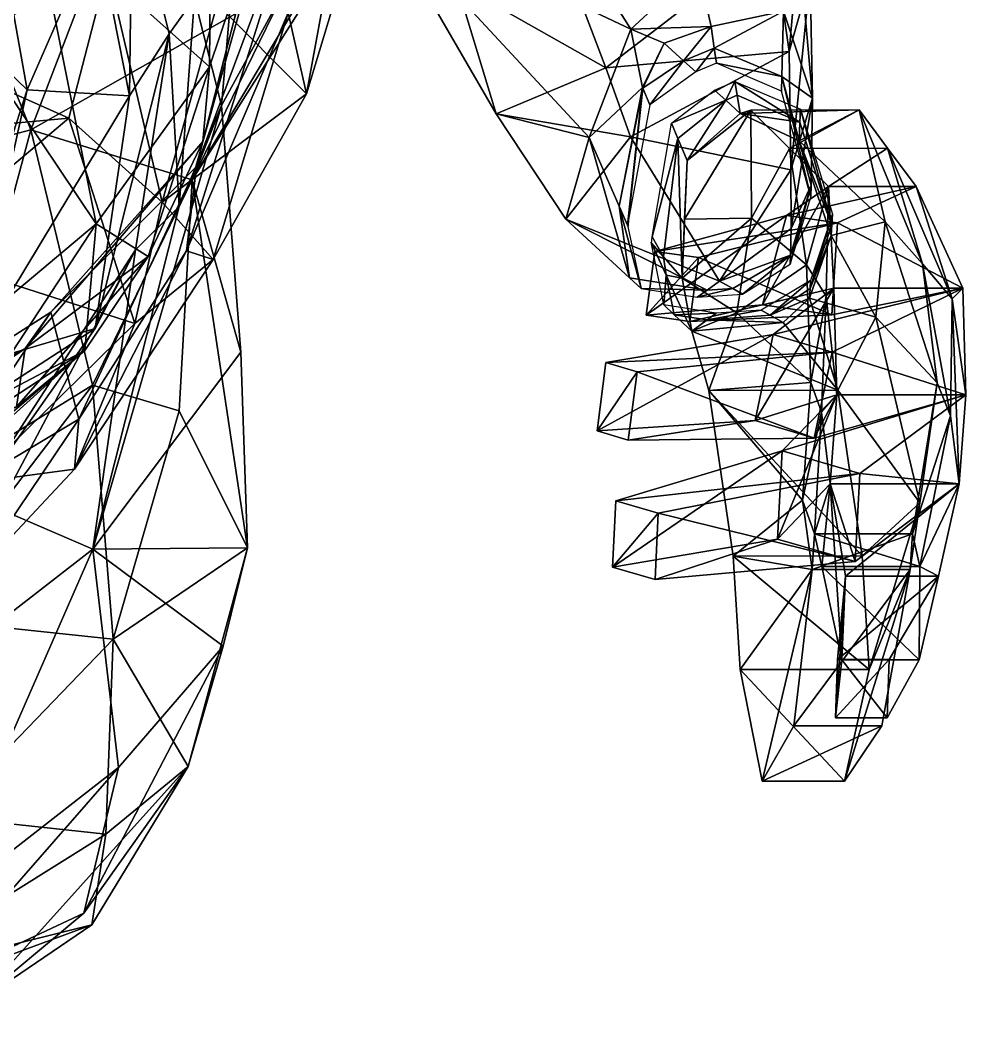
# Model space of a CAD drawing. Header units: metres. Extents: x -0.108 to 0.095, y -0.055 to 0.055.
# Drawn here: x 0.0432 to 0.0948, y -0.0543 to 0.0005 of the extents above; entities that cross this region are included whole.
import ezdxf

# ---------------------------------------------------------------- set-up
doc = ezdxf.new("R2010")
doc.units = ezdxf.units.M

msp = doc.modelspace()

# ---------------------------------------------------------------- linework, layer by layer
for points in [[(0.065001, 0.017052, 0.343798), (0.0578, 0.000937, 0.347947), (0.058795, -0.003491, 0.318598), (0.065001, 0.017052, 0.343798)], [(0.058795, -0.003491, 0.318598), (0.061742, 0.012575, 0.313783), (0.065001, 0.017052, 0.343798), (0.058795, -0.003491, 0.318598)], [(0.062692, 0.00657, 0.402915), (0.066332, 0.016098, 0.412182), (0.076492, 0.000043, 0.357786), (0.062692, 0.00657, 0.402915)], [(0.080157, 0.003415, 0.364242), (0.076492, 0.000043, 0.357786), (0.066332, 0.016098, 0.412182), (0.080157, 0.003415, 0.364242)], [(0.053508, -0.002017, 0.408233), (0.053631, 0.01435, 0.405619), (0.043888, 0.006591, 0.432529), (0.053508, -0.002017, 0.408233)], [(0.053631, 0.01435, 0.405619), (0.053508, -0.002017, 0.408233), (0.056392, 0.006583, 0.391435), (0.053631, 0.01435, 0.405619)], [(0.086414, -0.003719, 0.369899), (0.084826, 0.00102, 0.360839), (0.08495, 0.012732, 0.405288), (0.086414, -0.003719, 0.369899)], [(0.08495, 0.012732, 0.405288), (0.086284, 0.0029, 0.397918), (0.086414, -0.003719, 0.369899), (0.08495, 0.012732, 0.405288)], [(0.061742, 0.012575, 0.313783), (0.058795, -0.003491, 0.318598), (0.053931, 0.0014, 0.277939), (0.061742, 0.012575, 0.313783)], [(0.038596, 0.010267, 0.456115), (0.040303, -0.000147, 0.456406), (0.043888, 0.006591, 0.432529), (0.038596, 0.010267, 0.456115)], [(0.086087, 0.009558, 0.425923), (0.08426, 0.004947, 0.432553), (0.085131, -0.001176, 0.410888), (0.086087, 0.009558, 0.425923)], [(0.085131, -0.001176, 0.410888), (0.086284, 0.0029, 0.397918), (0.086087, 0.009558, 0.425923), (0.085131, -0.001176, 0.410888)], [(0.049216, 0.008807, 0.581076), (0.03941, 0.005292, 0.582973), (0.043765, -0.005447, 0.571925), (0.049216, 0.008807, 0.581076)], [(0.043765, -0.005447, 0.571925), (0.055145, 0.000995, 0.569802), (0.049216, 0.008807, 0.581076), (0.043765, -0.005447, 0.571925)], [(0.04915, -0.003598, 0.477771), (0.047366, 0.005447, 0.477827), (0.04929, 0.008002, 0.488536), (0.04915, -0.003598, 0.477771)], [(0.04929, 0.008002, 0.488536), (0.051302, -0.000222, 0.48861), (0.04915, -0.003598, 0.477771), (0.04929, 0.008002, 0.488536)], [(0.052682, 0.001723, 0.494467), (0.051302, -0.000222, 0.48861), (0.04929, 0.008002, 0.488536), (0.052682, 0.001723, 0.494467)], [(0.052245, -0.012059, 0.350671), (0.0578, 0.000937, 0.347947), (0.058624, 0.008183, 0.371839), (0.052245, -0.012059, 0.350671)], [(0.058624, 0.008183, 0.371839), (0.052797, -0.007451, 0.377173), (0.052245, -0.012059, 0.350671), (0.058624, 0.008183, 0.371839)], [(0.052797, -0.007451, 0.377173), (0.058624, 0.008183, 0.371839), (0.056392, 0.006583, 0.391435), (0.052797, -0.007451, 0.377173)], [(0.047327, -0.010582, 0.424293), (0.043888, 0.006591, 0.432529), (0.040303, -0.000147, 0.456406), (0.047327, -0.010582, 0.424293)], [(0.043888, 0.006591, 0.432529), (0.047327, -0.010582, 0.424293), (0.053508, -0.002017, 0.408233), (0.043888, 0.006591, 0.432529)], [(0.06172, 0.006279, 0.548978), (0.057974, 0.00088, 0.563171), (0.052567, -0.008176, 0.549655), (0.06172, 0.006279, 0.548978)], [(0.052567, -0.008176, 0.549655), (0.057701, 0.002393, 0.5375), (0.06172, 0.006279, 0.548978), (0.052567, -0.008176, 0.549655)], [(0.052682, 0.001723, 0.494467), (0.055096, 0.006511, 0.507326), (0.054168, -0.004127, 0.513782), (0.052682, 0.001723, 0.494467)], [(0.056392, 0.006583, 0.391435), (0.053144, -0.006081, 0.388909), (0.052797, -0.007451, 0.377173), (0.056392, 0.006583, 0.391435)], [(0.053144, -0.006081, 0.388909), (0.056392, 0.006583, 0.391435), (0.053508, -0.002017, 0.408233), (0.053144, -0.006081, 0.388909)], [(0.057701, 0.002393, 0.5375), (0.054168, -0.004127, 0.513782), (0.055096, 0.006511, 0.507326), (0.057701, 0.002393, 0.5375)], [(0.076492, 0.000043, 0.357786), (0.074228, -0.005879, 0.359252), (0.062692, 0.00657, 0.402915), (0.076492, 0.000043, 0.357786)], [(0.062692, 0.00657, 0.402915), (0.069155, -0.004585, 0.392149), (0.066987, 0.002557, 0.425233), (0.062692, 0.00657, 0.402915)], [(0.069155, -0.004585, 0.392149), (0.062692, 0.00657, 0.402915), (0.074228, -0.005879, 0.359252), (0.069155, -0.004585, 0.392149)], [(0.02657, -0.009968, 0.576337), (0.043765, -0.005447, 0.571925), (0.03941, 0.005292, 0.582973), (0.02657, -0.009968, 0.576337)], [(0.038183, -0.001413, 0.207677), (0.041088, 0.005387, 0.206562), (0.047943, 0.003333, 0.241094), (0.038183, -0.001413, 0.207677)], [(0.042081, 0.005007, 0.465814), (0.043559, -0.003273, 0.465799), (0.040303, -0.000147, 0.456406), (0.042081, 0.005007, 0.465814)], [(0.043559, -0.003273, 0.465799), (0.042081, 0.005007, 0.465814), (0.047366, 0.005447, 0.477827), (0.043559, -0.003273, 0.465799)], [(0.047366, 0.005447, 0.477827), (0.04915, -0.003598, 0.477771), (0.043559, -0.003273, 0.465799), (0.047366, 0.005447, 0.477827)], [(0.08426, 0.004947, 0.432553), (0.073715, 0.001677, 0.433629), (0.075131, -0.002079, 0.417554), (0.08426, 0.004947, 0.432553)], [(0.075131, -0.002079, 0.417554), (0.085131, -0.001176, 0.410888), (0.08426, 0.004947, 0.432553), (0.075131, -0.002079, 0.417554)], [(0.047943, 0.003333, 0.241094), (0.045839, -0.004823, 0.24149), (0.038183, -0.001413, 0.207677), (0.047943, 0.003333, 0.241094)], [(0.045839, -0.004823, 0.24149), (0.047943, 0.003333, 0.241094), (0.050916, -0.009406, 0.278702), (0.045839, -0.004823, 0.24149)], [(0.053931, 0.0014, 0.277939), (0.050916, -0.009406, 0.278702), (0.047943, 0.003333, 0.241094), (0.053931, 0.0014, 0.277939)], [(0.076492, 0.000043, 0.357786), (0.080157, 0.003415, 0.364242), (0.080877, 0.000187, 0.351415), (0.076492, 0.000043, 0.357786)], [(0.080877, 0.000187, 0.351415), (0.080157, 0.003415, 0.364242), (0.084826, 0.00102, 0.360839), (0.080877, 0.000187, 0.351415)], [(0.086284, 0.0029, 0.397918), (0.085131, -0.001176, 0.410888), (0.085231, -0.00764, 0.376412), (0.086284, 0.0029, 0.397918)], [(0.085231, -0.00764, 0.376412), (0.086414, -0.003719, 0.369899), (0.086284, 0.0029, 0.397918), (0.085231, -0.00764, 0.376412)], [(0.054168, -0.004127, 0.513782), (0.057701, 0.002393, 0.5375), (0.052567, -0.008176, 0.549655), (0.054168, -0.004127, 0.513782)], [(0.075131, -0.002079, 0.417554), (0.073715, 0.001677, 0.433629), (0.066987, 0.002557, 0.425233), (0.075131, -0.002079, 0.417554)], [(0.075131, -0.002079, 0.417554), (0.066987, 0.002557, 0.425233), (0.069155, -0.004585, 0.392149), (0.075131, -0.002079, 0.417554)], [(0.051302, -0.000222, 0.48861), (0.052682, 0.001723, 0.494467), (0.051852, -0.009629, 0.497795), (0.051302, -0.000222, 0.48861)], [(0.054168, -0.004127, 0.513782), (0.051852, -0.009629, 0.497795), (0.052682, 0.001723, 0.494467), (0.054168, -0.004127, 0.513782)], [(0.050916, -0.009406, 0.278702), (0.053931, 0.0014, 0.277939), (0.058795, -0.003491, 0.318598), (0.050916, -0.009406, 0.278702)], [(0.052567, -0.008176, 0.549655), (0.055145, 0.000995, 0.569802), (0.043765, -0.005447, 0.571925), (0.052567, -0.008176, 0.549655)], [(0.0578, 0.000937, 0.347947), (0.052245, -0.012059, 0.350671), (0.053707, -0.012534, 0.320652), (0.0578, 0.000937, 0.347947)], [(0.057974, 0.00088, 0.563171), (0.055145, 0.000995, 0.569802), (0.052567, -0.008176, 0.549655), (0.057974, 0.00088, 0.563171)], [(0.053707, -0.012534, 0.320652), (0.058795, -0.003491, 0.318598), (0.0578, 0.000937, 0.347947), (0.053707, -0.012534, 0.320652)], [(0.081049, -0.000996, 0.347266), (0.080877, 0.000187, 0.351415), (0.084826, 0.00102, 0.360839), (0.081049, -0.000996, 0.347266)], [(0.084826, 0.00102, 0.360839), (0.08473, -0.002549, 0.348006), (0.081049, -0.000996, 0.347266), (0.084826, 0.00102, 0.360839)], [(0.08473, -0.002549, 0.348006), (0.084826, 0.00102, 0.360839), (0.086414, -0.003719, 0.369899), (0.08473, -0.002549, 0.348006)], [(0.074228, -0.005879, 0.359252), (0.076492, 0.000043, 0.357786), (0.077137, -0.003146, 0.347467), (0.074228, -0.005879, 0.359252)], [(0.080877, 0.000187, 0.351415), (0.078313, -0.000732, 0.351755), (0.076492, 0.000043, 0.357786), (0.080877, 0.000187, 0.351415)], [(0.077137, -0.003146, 0.347467), (0.076492, 0.000043, 0.357786), (0.078313, -0.000732, 0.351755), (0.077137, -0.003146, 0.347467)], [(0.079369, -0.001683, 0.347253), (0.078313, -0.000732, 0.351755), (0.080877, 0.000187, 0.351415), (0.079369, -0.001683, 0.347253)], [(0.080877, 0.000187, 0.351415), (0.081049, -0.000996, 0.347266), (0.079369, -0.001683, 0.347253), (0.080877, 0.000187, 0.351415)], [(0.038718, -0.018175, 0.452209), (0.040303, -0.000147, 0.456406), (0.043559, -0.003273, 0.465799), (0.038718, -0.018175, 0.452209)], [(0.040303, -0.000147, 0.456406), (0.040457, -0.016326, 0.442137), (0.047327, -0.010582, 0.424293), (0.040303, -0.000147, 0.456406)], [(0.047264, -0.016284, 0.476656), (0.04915, -0.003598, 0.477771), (0.051302, -0.000222, 0.48861), (0.047264, -0.016284, 0.476656)], [(0.051302, -0.000222, 0.48861), (0.049473, -0.012005, 0.486355), (0.047264, -0.016284, 0.476656), (0.051302, -0.000222, 0.48861)], [(0.051852, -0.009629, 0.497795), (0.049473, -0.012005, 0.486355), (0.051302, -0.000222, 0.48861), (0.051852, -0.009629, 0.497795)], [(0.077149, -0.003175, 0.347374), (0.077137, -0.003146, 0.347467), (0.078313, -0.000732, 0.351755), (0.077149, -0.003175, 0.347374)], [(0.078313, -0.000732, 0.351755), (0.079369, -0.001683, 0.347253), (0.077149, -0.003175, 0.347374), (0.078313, -0.000732, 0.351755)], [(0.080033, -0.002293, 0.344351), (0.079369, -0.001683, 0.347253), (0.081049, -0.000996, 0.347266), (0.080033, -0.002293, 0.344351)], [(0.081049, -0.000996, 0.347266), (0.081177, -0.001821, 0.344384), (0.080033, -0.002293, 0.344351), (0.081049, -0.000996, 0.347266)], [(0.081177, -0.001821, 0.344384), (0.081049, -0.000996, 0.347266), (0.08473, -0.002549, 0.348006), (0.081177, -0.001821, 0.344384)], [(0.034302, -0.005871, 0.209727), (0.038183, -0.001413, 0.207677), (0.045839, -0.004823, 0.24149), (0.034302, -0.005871, 0.209727)], [(0.085131, -0.001176, 0.410888), (0.075131, -0.002079, 0.417554), (0.076483, -0.005827, 0.401471), (0.085131, -0.001176, 0.410888)], [(0.085231, -0.00764, 0.376412), (0.085131, -0.001176, 0.410888), (0.076483, -0.005827, 0.401471), (0.085231, -0.00764, 0.376412)], [(0.05016, -0.012366, 0.400974), (0.053508, -0.002017, 0.408233), (0.047327, -0.010582, 0.424293), (0.05016, -0.012366, 0.400974)], [(0.053508, -0.002017, 0.408233), (0.05016, -0.012366, 0.400974), (0.053144, -0.006081, 0.388909), (0.053508, -0.002017, 0.408233)], [(0.069155, -0.004585, 0.392149), (0.076483, -0.005827, 0.401471), (0.075131, -0.002079, 0.417554), (0.069155, -0.004585, 0.392149)], [(0.077531, -0.004085, 0.344458), (0.077149, -0.003175, 0.347374), (0.079369, -0.001683, 0.347253), (0.077531, -0.004085, 0.344458)], [(0.079369, -0.001683, 0.347253), (0.080033, -0.002293, 0.344351), (0.077531, -0.004085, 0.344458), (0.079369, -0.001683, 0.347253)], [(0.08473, -0.002549, 0.348006), (0.084709, -0.003336, 0.345186), (0.081177, -0.001821, 0.344384), (0.08473, -0.002549, 0.348006)], [(0.086322, -0.009119, 0.346743), (0.084709, -0.003336, 0.345186), (0.08473, -0.002549, 0.348006), (0.086322, -0.009119, 0.346743)], [(0.086414, -0.003719, 0.369899), (0.086344, -0.008468, 0.349549), (0.08473, -0.002549, 0.348006), (0.086414, -0.003719, 0.369899)], [(0.08473, -0.002549, 0.348006), (0.086344, -0.008468, 0.349549), (0.086322, -0.009119, 0.346743), (0.08473, -0.002549, 0.348006)], [(0.043559, -0.003273, 0.465799), (0.040218, -0.01838, 0.464912), (0.038718, -0.018175, 0.452209), (0.043559, -0.003273, 0.465799)], [(0.040218, -0.01838, 0.464912), (0.043559, -0.003273, 0.465799), (0.04915, -0.003598, 0.477771), (0.040218, -0.01838, 0.464912)], [(0.075861, -0.009617, 0.348739), (0.074228, -0.005879, 0.359252), (0.077137, -0.003146, 0.347467), (0.075861, -0.009617, 0.348739)], [(0.077137, -0.003146, 0.347467), (0.077116, -0.003369, 0.347415), (0.075861, -0.009617, 0.348739), (0.077137, -0.003146, 0.347467)], [(0.077149, -0.003175, 0.347374), (0.077531, -0.004085, 0.344458), (0.076377, -0.010343, 0.345775), (0.077149, -0.003175, 0.347374)], [(0.076377, -0.010343, 0.345775), (0.077116, -0.003369, 0.347415), (0.077149, -0.003175, 0.347374), (0.076377, -0.010343, 0.345775)], [(0.077137, -0.003146, 0.347467), (0.077149, -0.003175, 0.347374), (0.077116, -0.003369, 0.347415), (0.077137, -0.003146, 0.347467)], [(0.078708, -0.005086, 0.344809), (0.081065, -0.003285, 0.34468), (0.08167, -0.003842, 0.342005), (0.078708, -0.005086, 0.344809)], [(0.08167, -0.003842, 0.342005), (0.081065, -0.003285, 0.34468), (0.082176, -0.00281, 0.344706), (0.08167, -0.003842, 0.342005)], [(0.082176, -0.00281, 0.344706), (0.082295, -0.003569, 0.342039), (0.08167, -0.003842, 0.342005), (0.082176, -0.00281, 0.344706)], [(0.082176, -0.00281, 0.344706), (0.085755, -0.004322, 0.3455), (0.085722, -0.005035, 0.342913), (0.082176, -0.00281, 0.344706)], [(0.085722, -0.005035, 0.342913), (0.082295, -0.003569, 0.342039), (0.082176, -0.00281, 0.344706), (0.085722, -0.005035, 0.342913)], [(0.04915, -0.003598, 0.477771), (0.047264, -0.016284, 0.476656), (0.040218, -0.01838, 0.464912), (0.04915, -0.003598, 0.477771)], [(0.058795, -0.003491, 0.318598), (0.053707, -0.012534, 0.320652), (0.050916, -0.009406, 0.278702), (0.058795, -0.003491, 0.318598)], [(0.076321, -0.010647, 0.345839), (0.075861, -0.009617, 0.348739), (0.077116, -0.003369, 0.347415), (0.076321, -0.010647, 0.345839)], [(0.077116, -0.003369, 0.347415), (0.076377, -0.010343, 0.345775), (0.076321, -0.010647, 0.345839), (0.077116, -0.003369, 0.347415)], [(0.082295, -0.003569, 0.342039), (0.082452, -0.004565, 0.338547), (0.08167, -0.003842, 0.342005), (0.082295, -0.003569, 0.342039)], [(0.082452, -0.004565, 0.338547), (0.082295, -0.003569, 0.342039), (0.085722, -0.005035, 0.342913), (0.082452, -0.004565, 0.338547)], [(0.086414, -0.003719, 0.369899), (0.085231, -0.00764, 0.376412), (0.085237, -0.010844, 0.358725), (0.086414, -0.003719, 0.369899)], [(0.086344, -0.008468, 0.349549), (0.086414, -0.003719, 0.369899), (0.085237, -0.010844, 0.358725), (0.086344, -0.008468, 0.349549)], [(0.047146, -0.028328, 0.503141), (0.051852, -0.009629, 0.497795), (0.054168, -0.004127, 0.513782), (0.047146, -0.028328, 0.503141)], [(0.054168, -0.004127, 0.513782), (0.055219, -0.017585, 0.523464), (0.047146, -0.028328, 0.503141), (0.054168, -0.004127, 0.513782)], [(0.052567, -0.008176, 0.549655), (0.055219, -0.017585, 0.523464), (0.054168, -0.004127, 0.513782), (0.052567, -0.008176, 0.549655)], [(0.08167, -0.003842, 0.342005), (0.079061, -0.005927, 0.342085), (0.078708, -0.005086, 0.344809), (0.08167, -0.003842, 0.342005)], [(0.079565, -0.00712, 0.338226), (0.079061, -0.005927, 0.342085), (0.08167, -0.003842, 0.342005), (0.079565, -0.00712, 0.338226)], [(0.079429, -0.010334, 0.33887), (0.079565, -0.00712, 0.338226), (0.083038, -0.004384, 0.323377), (0.079429, -0.010334, 0.33887)], [(0.083038, -0.004384, 0.323377), (0.083072, -0.010276, 0.325715), (0.079429, -0.010334, 0.33887), (0.083038, -0.004384, 0.323377)], [(0.08167, -0.003842, 0.342005), (0.082452, -0.004565, 0.338547), (0.079565, -0.00712, 0.338226), (0.08167, -0.003842, 0.342005)], [(0.083038, -0.004384, 0.323377), (0.079565, -0.00712, 0.338226), (0.082452, -0.004565, 0.338547), (0.083038, -0.004384, 0.323377)], [(0.082452, -0.004565, 0.338547), (0.085674, -0.006056, 0.339212), (0.088949, -0.004366, 0.323882), (0.082452, -0.004565, 0.338547)], [(0.088949, -0.004366, 0.323882), (0.083038, -0.004384, 0.323377), (0.082452, -0.004565, 0.338547), (0.088949, -0.004366, 0.323882)], [(0.085144, -0.006469, 0.313736), (0.083038, -0.004384, 0.323377), (0.088949, -0.004366, 0.323882), (0.085144, -0.006469, 0.313736)], [(0.083072, -0.010276, 0.325715), (0.083038, -0.004384, 0.323377), (0.085144, -0.006469, 0.313736), (0.083072, -0.010276, 0.325715)], [(0.088949, -0.004366, 0.323882), (0.090491, -0.006452, 0.314193), (0.085144, -0.006469, 0.313736), (0.088949, -0.004366, 0.323882)], [(0.090372, -0.010467, 0.325629), (0.088949, -0.004366, 0.323882), (0.085674, -0.006056, 0.339212), (0.090372, -0.010467, 0.325629)], [(0.087457, -0.010639, 0.344489), (0.085722, -0.005035, 0.342913), (0.085755, -0.004322, 0.3455), (0.087457, -0.010639, 0.344489)], [(0.085755, -0.004322, 0.3455), (0.087493, -0.010054, 0.34705), (0.087457, -0.010639, 0.344489), (0.085755, -0.004322, 0.3455)], [(0.09241, -0.012764, 0.315124), (0.090491, -0.006452, 0.314193), (0.088949, -0.004366, 0.323882), (0.09241, -0.012764, 0.315124)], [(0.088949, -0.004366, 0.323882), (0.090372, -0.010467, 0.325629), (0.09241, -0.012764, 0.315124), (0.088949, -0.004366, 0.323882)], [(0.045839, -0.004823, 0.24149), (0.037172, -0.012098, 0.241832), (0.034302, -0.005871, 0.209727), (0.045839, -0.004823, 0.24149)], [(0.037172, -0.012098, 0.241832), (0.045839, -0.004823, 0.24149), (0.049441, -0.016027, 0.281263), (0.037172, -0.012098, 0.241832)], [(0.050916, -0.009406, 0.278702), (0.049441, -0.016027, 0.281263), (0.045839, -0.004823, 0.24149), (0.050916, -0.009406, 0.278702)], [(0.076483, -0.005827, 0.401471), (0.069155, -0.004585, 0.392149), (0.072952, -0.010333, 0.365695), (0.076483, -0.005827, 0.401471)], [(0.074228, -0.005879, 0.359252), (0.072952, -0.010333, 0.365695), (0.069155, -0.004585, 0.392149), (0.074228, -0.005879, 0.359252)], [(0.085722, -0.005035, 0.342913), (0.085674, -0.006056, 0.339212), (0.082452, -0.004565, 0.338547), (0.085722, -0.005035, 0.342913)], [(0.043765, -0.005447, 0.571925), (0.02657, -0.009968, 0.576337), (0.038598, -0.024634, 0.550379), (0.043765, -0.005447, 0.571925)], [(0.038598, -0.024634, 0.550379), (0.047121, -0.019392, 0.549776), (0.043765, -0.005447, 0.571925), (0.038598, -0.024634, 0.550379)], [(0.043765, -0.005447, 0.571925), (0.047121, -0.019392, 0.549776), (0.052567, -0.008176, 0.549655), (0.043765, -0.005447, 0.571925)], [(0.077661, -0.011282, 0.346124), (0.078708, -0.005086, 0.344809), (0.079061, -0.005927, 0.342085), (0.077661, -0.011282, 0.346124)], [(0.085674, -0.006056, 0.339212), (0.085722, -0.005035, 0.342913), (0.087457, -0.010639, 0.344489), (0.085674, -0.006056, 0.339212)], [(0.072952, -0.010333, 0.365695), (0.081341, -0.013702, 0.354269), (0.076483, -0.005827, 0.401471), (0.072952, -0.010333, 0.365695)], [(0.076423, -0.013528, 0.349704), (0.072952, -0.010333, 0.365695), (0.074228, -0.005879, 0.359252), (0.076423, -0.013528, 0.349704)], [(0.074228, -0.005879, 0.359252), (0.075861, -0.009617, 0.348739), (0.076423, -0.013528, 0.349704), (0.074228, -0.005879, 0.359252)], [(0.085231, -0.00764, 0.376412), (0.076483, -0.005827, 0.401471), (0.081341, -0.013702, 0.354269), (0.085231, -0.00764, 0.376412)], [(0.079061, -0.005927, 0.342085), (0.078284, -0.012388, 0.34347), (0.077661, -0.011282, 0.346124), (0.079061, -0.005927, 0.342085)], [(0.079294, -0.013545, 0.339513), (0.078284, -0.012388, 0.34347), (0.079061, -0.005927, 0.342085), (0.079294, -0.013545, 0.339513)], [(0.079061, -0.005927, 0.342085), (0.079565, -0.00712, 0.338226), (0.079294, -0.013545, 0.339513), (0.079061, -0.005927, 0.342085)], [(0.043445, -0.017389, 0.386122), (0.053144, -0.006081, 0.388909), (0.05016, -0.012366, 0.400974), (0.043445, -0.017389, 0.386122)], [(0.053144, -0.006081, 0.388909), (0.043445, -0.017389, 0.386122), (0.044849, -0.015402, 0.377521), (0.053144, -0.006081, 0.388909)], [(0.044849, -0.015402, 0.377521), (0.052797, -0.007451, 0.377173), (0.053144, -0.006081, 0.388909), (0.044849, -0.015402, 0.377521)], [(0.085144, -0.006469, 0.313736), (0.086078, -0.012826, 0.314855), (0.083072, -0.010276, 0.325715), (0.085144, -0.006469, 0.313736)], [(0.087278, -0.008551, 0.304097), (0.085144, -0.006469, 0.313736), (0.090491, -0.006452, 0.314193), (0.087278, -0.008551, 0.304097)], [(0.086078, -0.012826, 0.314855), (0.085144, -0.006469, 0.313736), (0.087278, -0.008551, 0.304097), (0.086078, -0.012826, 0.314855)], [(0.085674, -0.006056, 0.339212), (0.087422, -0.011213, 0.341977), (0.090372, -0.010467, 0.325629), (0.085674, -0.006056, 0.339212)], [(0.087457, -0.010639, 0.344489), (0.087422, -0.011213, 0.341977), (0.085674, -0.006056, 0.339212), (0.087457, -0.010639, 0.344489)], [(0.090491, -0.006452, 0.314193), (0.092063, -0.008551, 0.304509), (0.087278, -0.008551, 0.304097), (0.090491, -0.006452, 0.314193)], [(0.094033, -0.01467, 0.307042), (0.092063, -0.008551, 0.304509), (0.090491, -0.006452, 0.314193), (0.094033, -0.01467, 0.307042)], [(0.090491, -0.006452, 0.314193), (0.09241, -0.012764, 0.315124), (0.094033, -0.01467, 0.307042), (0.090491, -0.006452, 0.314193)], [(0.052797, -0.007451, 0.377173), (0.044849, -0.015402, 0.377521), (0.046377, -0.021241, 0.353227), (0.052797, -0.007451, 0.377173)], [(0.046377, -0.021241, 0.353227), (0.052245, -0.012059, 0.350671), (0.052797, -0.007451, 0.377173), (0.046377, -0.021241, 0.353227)], [(0.081341, -0.013702, 0.354269), (0.085237, -0.010844, 0.358725), (0.085231, -0.00764, 0.376412), (0.081341, -0.013702, 0.354269)], [(0.047121, -0.019392, 0.549776), (0.051847, -0.020776, 0.534127), (0.052567, -0.008176, 0.549655), (0.047121, -0.019392, 0.549776)], [(0.052567, -0.008176, 0.549655), (0.051847, -0.020776, 0.534127), (0.055573, -0.028261, 0.520774), (0.052567, -0.008176, 0.549655)], [(0.055573, -0.028261, 0.520774), (0.055219, -0.017585, 0.523464), (0.052567, -0.008176, 0.549655), (0.055573, -0.028261, 0.520774)], [(0.083678, -0.014996, 0.293325), (0.087566, -0.014089, 0.300746), (0.087278, -0.008551, 0.304097), (0.083678, -0.014996, 0.293325)], [(0.087278, -0.008551, 0.304097), (0.084983, -0.010122, 0.295095), (0.083678, -0.014996, 0.293325), (0.087278, -0.008551, 0.304097)], [(0.092063, -0.008551, 0.304509), (0.087776, -0.010521, 0.291354), (0.084983, -0.010122, 0.295095), (0.092063, -0.008551, 0.304509)], [(0.084983, -0.010122, 0.295095), (0.087278, -0.008551, 0.304097), (0.092063, -0.008551, 0.304509), (0.084983, -0.010122, 0.295095)], [(0.085197, -0.012785, 0.347452), (0.086322, -0.009119, 0.346743), (0.086344, -0.008468, 0.349549), (0.085197, -0.012785, 0.347452)], [(0.086344, -0.008468, 0.349549), (0.085207, -0.012293, 0.350318), (0.085197, -0.012785, 0.347452), (0.086344, -0.008468, 0.349549)], [(0.085237, -0.010844, 0.358725), (0.085207, -0.012293, 0.350318), (0.086344, -0.008468, 0.349549), (0.085237, -0.010844, 0.358725)], [(0.087278, -0.008551, 0.304097), (0.087158, -0.01452, 0.307209), (0.086078, -0.012826, 0.314855), (0.087278, -0.008551, 0.304097)], [(0.087158, -0.01452, 0.307209), (0.087278, -0.008551, 0.304097), (0.087566, -0.014089, 0.300746), (0.087158, -0.01452, 0.307209)], [(0.087776, -0.010521, 0.291354), (0.092063, -0.008551, 0.304509), (0.094603, -0.014089, 0.301352), (0.087776, -0.010521, 0.291354)], [(0.094603, -0.014089, 0.301352), (0.092063, -0.008551, 0.304509), (0.094033, -0.01467, 0.307042), (0.094603, -0.014089, 0.301352)], [(0.049473, -0.012005, 0.486355), (0.051852, -0.009629, 0.497795), (0.047146, -0.028328, 0.503141), (0.049473, -0.012005, 0.486355)], [(0.049441, -0.016027, 0.281263), (0.050916, -0.009406, 0.278702), (0.053707, -0.012534, 0.320652), (0.049441, -0.016027, 0.281263)], [(0.075861, -0.009617, 0.348739), (0.076321, -0.010647, 0.345839), (0.077061, -0.014115, 0.346738), (0.075861, -0.009617, 0.348739)], [(0.077061, -0.014115, 0.346738), (0.076423, -0.013528, 0.349704), (0.075861, -0.009617, 0.348739), (0.077061, -0.014115, 0.346738)], [(0.080655, -0.014205, 0.350292), (0.081341, -0.013702, 0.354269), (0.072952, -0.010333, 0.365695), (0.080655, -0.014205, 0.350292)], [(0.072952, -0.010333, 0.365695), (0.076423, -0.013528, 0.349704), (0.080655, -0.014205, 0.350292), (0.072952, -0.010333, 0.365695)], [(0.076344, -0.0107, 0.345692), (0.076321, -0.010647, 0.345839), (0.076377, -0.010343, 0.345775), (0.076344, -0.0107, 0.345692)], [(0.084983, -0.010122, 0.295095), (0.077796, -0.012084, 0.289101), (0.077326, -0.015572, 0.287799), (0.084983, -0.010122, 0.295095)], [(0.077326, -0.015572, 0.287799), (0.083678, -0.014996, 0.293325), (0.084983, -0.010122, 0.295095), (0.077326, -0.015572, 0.287799)], [(0.077796, -0.012084, 0.289101), (0.084983, -0.010122, 0.295095), (0.087776, -0.010521, 0.291354), (0.077796, -0.012084, 0.289101)], [(0.079294, -0.013545, 0.339513), (0.079429, -0.010334, 0.33887), (0.083072, -0.010276, 0.325715), (0.079294, -0.013545, 0.339513)], [(0.083072, -0.010276, 0.325715), (0.082286, -0.015434, 0.329752), (0.079294, -0.013545, 0.339513), (0.083072, -0.010276, 0.325715)], [(0.082286, -0.015434, 0.329752), (0.083072, -0.010276, 0.325715), (0.086078, -0.012826, 0.314855), (0.082286, -0.015434, 0.329752)], [(0.087493, -0.010054, 0.34705), (0.086302, -0.013668, 0.347745), (0.086277, -0.014112, 0.345115), (0.087493, -0.010054, 0.34705)], [(0.086277, -0.014112, 0.345115), (0.087457, -0.010639, 0.344489), (0.087493, -0.010054, 0.34705), (0.086277, -0.014112, 0.345115)], [(0.047327, -0.010582, 0.424293), (0.040457, -0.016326, 0.442137), (0.037825, -0.025039, 0.430801), (0.047327, -0.010582, 0.424293)], [(0.037825, -0.025039, 0.430801), (0.046709, -0.017499, 0.411566), (0.047327, -0.010582, 0.424293), (0.037825, -0.025039, 0.430801)], [(0.047327, -0.010582, 0.424293), (0.046709, -0.017499, 0.411566), (0.05016, -0.012366, 0.400974), (0.047327, -0.010582, 0.424293)], [(0.087776, -0.010521, 0.291354), (0.08019, -0.012426, 0.285894), (0.077796, -0.012084, 0.289101), (0.087776, -0.010521, 0.291354)], [(0.08019, -0.012426, 0.285894), (0.087776, -0.010521, 0.291354), (0.087468, -0.015537, 0.288248), (0.08019, -0.012426, 0.285894)], [(0.085207, -0.012293, 0.350318), (0.085237, -0.010844, 0.358725), (0.081341, -0.013702, 0.354269), (0.085207, -0.012293, 0.350318)], [(0.087422, -0.011213, 0.341977), (0.087457, -0.010639, 0.344489), (0.086277, -0.014112, 0.345115), (0.087422, -0.011213, 0.341977)], [(0.089867, -0.015676, 0.329881), (0.090372, -0.010467, 0.325629), (0.087422, -0.011213, 0.341977), (0.089867, -0.015676, 0.329881)], [(0.094603, -0.014089, 0.301352), (0.087468, -0.015537, 0.288248), (0.087776, -0.010521, 0.291354), (0.094603, -0.014089, 0.301352)], [(0.090372, -0.010467, 0.325629), (0.089867, -0.015676, 0.329881), (0.093212, -0.019258, 0.315981), (0.090372, -0.010467, 0.325629)], [(0.093212, -0.019258, 0.315981), (0.09241, -0.012764, 0.315124), (0.090372, -0.010467, 0.325629), (0.093212, -0.019258, 0.315981)], [(0.078284, -0.012388, 0.34347), (0.077629, -0.011635, 0.34604), (0.077661, -0.011282, 0.346124), (0.078284, -0.012388, 0.34347)], [(0.087422, -0.011213, 0.341977), (0.086247, -0.014636, 0.34201), (0.089867, -0.015676, 0.329881), (0.087422, -0.011213, 0.341977)], [(0.086277, -0.014112, 0.345115), (0.086247, -0.014636, 0.34201), (0.087422, -0.011213, 0.341977), (0.086277, -0.014112, 0.345115)], [(0.04037, -0.026079, 0.474904), (0.047264, -0.016284, 0.476656), (0.049473, -0.012005, 0.486355), (0.04037, -0.026079, 0.474904)], [(0.049473, -0.012005, 0.486355), (0.041979, -0.026121, 0.486384), (0.04037, -0.026079, 0.474904), (0.049473, -0.012005, 0.486355)], [(0.047146, -0.028328, 0.503141), (0.041979, -0.026121, 0.486384), (0.049473, -0.012005, 0.486355), (0.047146, -0.028328, 0.503141)], [(0.046139, -0.023968, 0.323003), (0.053707, -0.012534, 0.320652), (0.052245, -0.012059, 0.350671), (0.046139, -0.023968, 0.323003)], [(0.052245, -0.012059, 0.350671), (0.046377, -0.021241, 0.353227), (0.046139, -0.023968, 0.323003), (0.052245, -0.012059, 0.350671)], [(0.077607, -0.011583, 0.346188), (0.077629, -0.011635, 0.34604), (0.078426, -0.013382, 0.343723), (0.077607, -0.011583, 0.346188)], [(0.078293, -0.015001, 0.347069), (0.077607, -0.011583, 0.346188), (0.078426, -0.013382, 0.343723), (0.078293, -0.015001, 0.347069)], [(0.078426, -0.013382, 0.343723), (0.077629, -0.011635, 0.34604), (0.078284, -0.012388, 0.34347), (0.078426, -0.013382, 0.343723)], [(0.049441, -0.016027, 0.281263), (0.040559, -0.024703, 0.281014), (0.037172, -0.012098, 0.241832), (0.049441, -0.016027, 0.281263)], [(0.042972, -0.020569, 0.392996), (0.05016, -0.012366, 0.400974), (0.046709, -0.017499, 0.411566), (0.042972, -0.020569, 0.392996)], [(0.05016, -0.012366, 0.400974), (0.042972, -0.020569, 0.392996), (0.043445, -0.017389, 0.386122), (0.05016, -0.012366, 0.400974)], [(0.053707, -0.012534, 0.320652), (0.046139, -0.023968, 0.323003), (0.049441, -0.016027, 0.281263), (0.053707, -0.012534, 0.320652)], [(0.077326, -0.015572, 0.287799), (0.077796, -0.012084, 0.289101), (0.08019, -0.012426, 0.285894), (0.077326, -0.015572, 0.287799)], [(0.08019, -0.012426, 0.285894), (0.079721, -0.015914, 0.284592), (0.077326, -0.015572, 0.287799), (0.08019, -0.012426, 0.285894)], [(0.078426, -0.013382, 0.343723), (0.078284, -0.012388, 0.34347), (0.079294, -0.013545, 0.339513), (0.078426, -0.013382, 0.343723)], [(0.087468, -0.015537, 0.288248), (0.079721, -0.015914, 0.284592), (0.08019, -0.012426, 0.285894), (0.087468, -0.015537, 0.288248)], [(0.081341, -0.013702, 0.354269), (0.082062, -0.014113, 0.350416), (0.085207, -0.012293, 0.350318), (0.081341, -0.013702, 0.354269)], [(0.085207, -0.012293, 0.350318), (0.082062, -0.014113, 0.350416), (0.082585, -0.014422, 0.3475), (0.085207, -0.012293, 0.350318)], [(0.082585, -0.014422, 0.3475), (0.085197, -0.012785, 0.347452), (0.085207, -0.012293, 0.350318), (0.082585, -0.014422, 0.3475)], [(0.086078, -0.012826, 0.314855), (0.086319, -0.019235, 0.315923), (0.082286, -0.015434, 0.329752), (0.086078, -0.012826, 0.314855)], [(0.086319, -0.019235, 0.315923), (0.086078, -0.012826, 0.314855), (0.087158, -0.01452, 0.307209), (0.086319, -0.019235, 0.315923)], [(0.093945, -0.021059, 0.308904), (0.094033, -0.01467, 0.307042), (0.09241, -0.012764, 0.315124), (0.093945, -0.021059, 0.308904)], [(0.09241, -0.012764, 0.315124), (0.093212, -0.019258, 0.315981), (0.093945, -0.021059, 0.308904), (0.09241, -0.012764, 0.315124)], [(0.080655, -0.014205, 0.350292), (0.076423, -0.013528, 0.349704), (0.077061, -0.014115, 0.346738), (0.080655, -0.014205, 0.350292)], [(0.078426, -0.013382, 0.343723), (0.078865, -0.015539, 0.344295), (0.078293, -0.015001, 0.347069), (0.078426, -0.013382, 0.343723)], [(0.078426, -0.013382, 0.343723), (0.07982, -0.016433, 0.339673), (0.078865, -0.015539, 0.344295), (0.078426, -0.013382, 0.343723)], [(0.079294, -0.013545, 0.339513), (0.07982, -0.016433, 0.339673), (0.078426, -0.013382, 0.343723), (0.079294, -0.013545, 0.339513)], [(0.07982, -0.016433, 0.339673), (0.079294, -0.013545, 0.339513), (0.082286, -0.015434, 0.329752), (0.07982, -0.016433, 0.339673)], [(0.082062, -0.014113, 0.350416), (0.081341, -0.013702, 0.354269), (0.080655, -0.014205, 0.350292), (0.082062, -0.014113, 0.350416)], [(0.086302, -0.013668, 0.347745), (0.083605, -0.015285, 0.34779), (0.084096, -0.015563, 0.345114), (0.086302, -0.013668, 0.347745)], [(0.084096, -0.015563, 0.345114), (0.086277, -0.014112, 0.345115), (0.086302, -0.013668, 0.347745), (0.084096, -0.015563, 0.345114)], [(0.077061, -0.014115, 0.346738), (0.080106, -0.014591, 0.347227), (0.080655, -0.014205, 0.350292), (0.077061, -0.014115, 0.346738)], [(0.080106, -0.014591, 0.347227), (0.082585, -0.014422, 0.3475), (0.082062, -0.014113, 0.350416), (0.080106, -0.014591, 0.347227)], [(0.082062, -0.014113, 0.350416), (0.080655, -0.014205, 0.350292), (0.080106, -0.014591, 0.347227), (0.082062, -0.014113, 0.350416)], [(0.083282, -0.02131, 0.290135), (0.08774, -0.019905, 0.298726), (0.087566, -0.014089, 0.300746), (0.083282, -0.02131, 0.290135)], [(0.087566, -0.014089, 0.300746), (0.084258, -0.016614, 0.290628), (0.083282, -0.02131, 0.290135), (0.087566, -0.014089, 0.300746)], [(0.087566, -0.014089, 0.300746), (0.083678, -0.014996, 0.293325), (0.087468, -0.015537, 0.288248), (0.087566, -0.014089, 0.300746)], [(0.086247, -0.014636, 0.34201), (0.086277, -0.014112, 0.345115), (0.084096, -0.015563, 0.345114), (0.086247, -0.014636, 0.34201)], [(0.094603, -0.014089, 0.301352), (0.08748, -0.017574, 0.284966), (0.084258, -0.016614, 0.290628), (0.094603, -0.014089, 0.301352)], [(0.084258, -0.016614, 0.290628), (0.087566, -0.014089, 0.300746), (0.094603, -0.014089, 0.301352), (0.084258, -0.016614, 0.290628)], [(0.087566, -0.014089, 0.300746), (0.08774, -0.019905, 0.298726), (0.087158, -0.01452, 0.307209), (0.087566, -0.014089, 0.300746)], [(0.087468, -0.015537, 0.288248), (0.094603, -0.014089, 0.301352), (0.087566, -0.014089, 0.300746), (0.087468, -0.015537, 0.288248)], [(0.08748, -0.017574, 0.284966), (0.094603, -0.014089, 0.301352), (0.094777, -0.019905, 0.299332), (0.08748, -0.017574, 0.284966)], [(0.094033, -0.01467, 0.307042), (0.094777, -0.019905, 0.299332), (0.094603, -0.014089, 0.301352), (0.094033, -0.01467, 0.307042)], [(0.084096, -0.015563, 0.345114), (0.084809, -0.015965, 0.341228), (0.086247, -0.014636, 0.34201), (0.084096, -0.015563, 0.345114)], [(0.086247, -0.014636, 0.34201), (0.084809, -0.015965, 0.341228), (0.087782, -0.019658, 0.335857), (0.086247, -0.014636, 0.34201)], [(0.087782, -0.019658, 0.335857), (0.089867, -0.015676, 0.329881), (0.086247, -0.014636, 0.34201), (0.087782, -0.019658, 0.335857)], [(0.087158, -0.01452, 0.307209), (0.086905, -0.020862, 0.309063), (0.086319, -0.019235, 0.315923), (0.087158, -0.01452, 0.307209)], [(0.086905, -0.020862, 0.309063), (0.087158, -0.01452, 0.307209), (0.08774, -0.019905, 0.298726), (0.086905, -0.020862, 0.309063)], [(0.094033, -0.01467, 0.307042), (0.093945, -0.021059, 0.308904), (0.094413, -0.024763, 0.300262), (0.094033, -0.01467, 0.307042)], [(0.094413, -0.024763, 0.300262), (0.094777, -0.019905, 0.299332), (0.094033, -0.01467, 0.307042), (0.094413, -0.024763, 0.300262)], [(0.083678, -0.014996, 0.293325), (0.077326, -0.015572, 0.287799), (0.079721, -0.015914, 0.284592), (0.083678, -0.014996, 0.293325)], [(0.081157, -0.015458, 0.347528), (0.078293, -0.015001, 0.347069), (0.078865, -0.015539, 0.344295), (0.081157, -0.015458, 0.347528)], [(0.079721, -0.015914, 0.284592), (0.087468, -0.015537, 0.288248), (0.083678, -0.014996, 0.293325), (0.079721, -0.015914, 0.284592)], [(0.083605, -0.015285, 0.34779), (0.081157, -0.015458, 0.347528), (0.080665, -0.015818, 0.344639), (0.083605, -0.015285, 0.34779)], [(0.080665, -0.015818, 0.344639), (0.084096, -0.015563, 0.345114), (0.083605, -0.015285, 0.34779), (0.080665, -0.015818, 0.344639)], [(0.033967, -0.022337, 0.374457), (0.044849, -0.015402, 0.377521), (0.043445, -0.017389, 0.386122), (0.033967, -0.022337, 0.374457)], [(0.044849, -0.015402, 0.377521), (0.033967, -0.022337, 0.374457), (0.037218, -0.026713, 0.357888), (0.044849, -0.015402, 0.377521)], [(0.037218, -0.026713, 0.357888), (0.046377, -0.021241, 0.353227), (0.044849, -0.015402, 0.377521), (0.037218, -0.026713, 0.357888)], [(0.078865, -0.015539, 0.344295), (0.080665, -0.015818, 0.344639), (0.081157, -0.015458, 0.347528), (0.078865, -0.015539, 0.344295)], [(0.078865, -0.015539, 0.344295), (0.07982, -0.016433, 0.339673), (0.080665, -0.015818, 0.344639), (0.078865, -0.015539, 0.344295)], [(0.082286, -0.015434, 0.329752), (0.080746, -0.019679, 0.335256), (0.07982, -0.016433, 0.339673), (0.082286, -0.015434, 0.329752)], [(0.080665, -0.015818, 0.344639), (0.07982, -0.016433, 0.339673), (0.084809, -0.015965, 0.341228), (0.080665, -0.015818, 0.344639)], [(0.084809, -0.015965, 0.341228), (0.084096, -0.015563, 0.345114), (0.080665, -0.015818, 0.344639), (0.084809, -0.015965, 0.341228)], [(0.080746, -0.019679, 0.335256), (0.082286, -0.015434, 0.329752), (0.086319, -0.019235, 0.315923), (0.080746, -0.019679, 0.335256)], [(0.089867, -0.015676, 0.329881), (0.087782, -0.019658, 0.335857), (0.092267, -0.02581, 0.316695), (0.089867, -0.015676, 0.329881)], [(0.092267, -0.02581, 0.316695), (0.093212, -0.019258, 0.315981), (0.089867, -0.015676, 0.329881), (0.092267, -0.02581, 0.316695)], [(0.033839, -0.02498, 0.462267), (0.040218, -0.01838, 0.464912), (0.047264, -0.016284, 0.476656), (0.033839, -0.02498, 0.462267)], [(0.047264, -0.016284, 0.476656), (0.04037, -0.026079, 0.474904), (0.033839, -0.02498, 0.462267), (0.047264, -0.016284, 0.476656)], [(0.040559, -0.024703, 0.281014), (0.049441, -0.016027, 0.281263), (0.046139, -0.023968, 0.323003), (0.040559, -0.024703, 0.281014)], [(0.087782, -0.019658, 0.335857), (0.084809, -0.015965, 0.341228), (0.07982, -0.016433, 0.339673), (0.087782, -0.019658, 0.335857)], [(0.07982, -0.016433, 0.339673), (0.080746, -0.019679, 0.335256), (0.087782, -0.019658, 0.335857), (0.07982, -0.016433, 0.339673)], [(0.084258, -0.016614, 0.290628), (0.075137, -0.018141, 0.284611), (0.074661, -0.021875, 0.284672), (0.084258, -0.016614, 0.290628)], [(0.074661, -0.021875, 0.284672), (0.083282, -0.02131, 0.290135), (0.084258, -0.016614, 0.290628), (0.074661, -0.021875, 0.284672)], [(0.075137, -0.018141, 0.284611), (0.084258, -0.016614, 0.290628), (0.08748, -0.017574, 0.284966), (0.075137, -0.018141, 0.284611)], [(0.025406, -0.031417, 0.400276), (0.032114, -0.025177, 0.387334), (0.046709, -0.017499, 0.411566), (0.025406, -0.031417, 0.400276)], [(0.046709, -0.017499, 0.411566), (0.030298, -0.032281, 0.42328), (0.025406, -0.031417, 0.400276), (0.046709, -0.017499, 0.411566)], [(0.030298, -0.032281, 0.42328), (0.046709, -0.017499, 0.411566), (0.037825, -0.025039, 0.430801), (0.030298, -0.032281, 0.42328)], [(0.046709, -0.017499, 0.411566), (0.032114, -0.025177, 0.387334), (0.042972, -0.020569, 0.392996), (0.046709, -0.017499, 0.411566)], [(0.043445, -0.017389, 0.386122), (0.034275, -0.023659, 0.382428), (0.033967, -0.022337, 0.374457), (0.043445, -0.017389, 0.386122)], [(0.034275, -0.023659, 0.382428), (0.043445, -0.017389, 0.386122), (0.042972, -0.020569, 0.392996), (0.034275, -0.023659, 0.382428)], [(0.047146, -0.028328, 0.503141), (0.055219, -0.017585, 0.523464), (0.055573, -0.028261, 0.520774), (0.047146, -0.028328, 0.503141)], [(0.08748, -0.017574, 0.284966), (0.076833, -0.018647, 0.281631), (0.075137, -0.018141, 0.284611), (0.08748, -0.017574, 0.284966)], [(0.076833, -0.018647, 0.281631), (0.08748, -0.017574, 0.284966), (0.086504, -0.022271, 0.284473), (0.076833, -0.018647, 0.281631)], [(0.094777, -0.019905, 0.299332), (0.086504, -0.022271, 0.284473), (0.08748, -0.017574, 0.284966), (0.094777, -0.019905, 0.299332)], [(0.074661, -0.021875, 0.284672), (0.075137, -0.018141, 0.284611), (0.076833, -0.018647, 0.281631), (0.074661, -0.021875, 0.284672)], [(0.076833, -0.018647, 0.281631), (0.076357, -0.022381, 0.281692), (0.074661, -0.021875, 0.284672), (0.076833, -0.018647, 0.281631)], [(0.086504, -0.022271, 0.284473), (0.076357, -0.022381, 0.281692), (0.076833, -0.018647, 0.281631), (0.086504, -0.022271, 0.284473)], [(0.037402, -0.032104, 0.538952), (0.048251, -0.033241, 0.531874), (0.047121, -0.019392, 0.549776), (0.037402, -0.032104, 0.538952)], [(0.047121, -0.019392, 0.549776), (0.038598, -0.024634, 0.550379), (0.037402, -0.032104, 0.538952), (0.047121, -0.019392, 0.549776)], [(0.048251, -0.033241, 0.531874), (0.051847, -0.020776, 0.534127), (0.047121, -0.019392, 0.549776), (0.048251, -0.033241, 0.531874)], [(0.086319, -0.019235, 0.315923), (0.085857, -0.025649, 0.316931), (0.080746, -0.019679, 0.335256), (0.086319, -0.019235, 0.315923)], [(0.089123, -0.028688, 0.326017), (0.087782, -0.019658, 0.335857), (0.080746, -0.019679, 0.335256), (0.089123, -0.028688, 0.326017)], [(0.080746, -0.019679, 0.335256), (0.085857, -0.025649, 0.316931), (0.082086, -0.028709, 0.325416), (0.080746, -0.019679, 0.335256)], [(0.080746, -0.019679, 0.335256), (0.082086, -0.028709, 0.325416), (0.089123, -0.028688, 0.326017), (0.080746, -0.019679, 0.335256)], [(0.085857, -0.025649, 0.316931), (0.086319, -0.019235, 0.315923), (0.086905, -0.020862, 0.309063), (0.085857, -0.025649, 0.316931)], [(0.087782, -0.019658, 0.335857), (0.089123, -0.028688, 0.326017), (0.092267, -0.02581, 0.316695), (0.087782, -0.019658, 0.335857)], [(0.091868, -0.027487, 0.310056), (0.093945, -0.021059, 0.308904), (0.093212, -0.019258, 0.315981), (0.091868, -0.027487, 0.310056)], [(0.093212, -0.019258, 0.315981), (0.092267, -0.02581, 0.316695), (0.091868, -0.027487, 0.310056), (0.093212, -0.019258, 0.315981)], [(0.08774, -0.019905, 0.298726), (0.083282, -0.02131, 0.290135), (0.086504, -0.022271, 0.284473), (0.08774, -0.019905, 0.298726)], [(0.084506, -0.027782, 0.287806), (0.087377, -0.024763, 0.299656), (0.08774, -0.019905, 0.298726), (0.084506, -0.027782, 0.287806)], [(0.08774, -0.019905, 0.298726), (0.084761, -0.022974, 0.287129), (0.084506, -0.027782, 0.287806), (0.08774, -0.019905, 0.298726)], [(0.094777, -0.019905, 0.299332), (0.088984, -0.024202, 0.282156), (0.084761, -0.022974, 0.287129), (0.094777, -0.019905, 0.299332)], [(0.084761, -0.022974, 0.287129), (0.08774, -0.019905, 0.298726), (0.094777, -0.019905, 0.299332), (0.084761, -0.022974, 0.287129)], [(0.086504, -0.022271, 0.284473), (0.094777, -0.019905, 0.299332), (0.08774, -0.019905, 0.298726), (0.086504, -0.022271, 0.284473)], [(0.08774, -0.019905, 0.298726), (0.087377, -0.024763, 0.299656), (0.086905, -0.020862, 0.309063), (0.08774, -0.019905, 0.298726)], [(0.088984, -0.024202, 0.282156), (0.094777, -0.019905, 0.299332), (0.094413, -0.024763, 0.300262), (0.088984, -0.024202, 0.282156)], [(0.055573, -0.028261, 0.520774), (0.051847, -0.020776, 0.534127), (0.048251, -0.033241, 0.531874), (0.055573, -0.028261, 0.520774)], [(0.046377, -0.021241, 0.353227), (0.037218, -0.026713, 0.357888), (0.040413, -0.030077, 0.323423), (0.046377, -0.021241, 0.353227)], [(0.040413, -0.030077, 0.323423), (0.046139, -0.023968, 0.323003), (0.046377, -0.021241, 0.353227), (0.040413, -0.030077, 0.323423)], [(0.083282, -0.02131, 0.290135), (0.074661, -0.021875, 0.284672), (0.076357, -0.022381, 0.281692), (0.083282, -0.02131, 0.290135)], [(0.076357, -0.022381, 0.281692), (0.086504, -0.022271, 0.284473), (0.083282, -0.02131, 0.290135), (0.076357, -0.022381, 0.281692)], [(0.086905, -0.020862, 0.309063), (0.086521, -0.027487, 0.309595), (0.085857, -0.025649, 0.316931), (0.086905, -0.020862, 0.309063)], [(0.086521, -0.027487, 0.309595), (0.086905, -0.020862, 0.309063), (0.087377, -0.024763, 0.299656), (0.086521, -0.027487, 0.309595)], [(0.093945, -0.021059, 0.308904), (0.091868, -0.027487, 0.310056), (0.092261, -0.029275, 0.302207), (0.093945, -0.021059, 0.308904)], [(0.092261, -0.029275, 0.302207), (0.094413, -0.024763, 0.300262), (0.093945, -0.021059, 0.308904), (0.092261, -0.029275, 0.302207)], [(0.084761, -0.022974, 0.287129), (0.07567, -0.025691, 0.278535), (0.0755, -0.029309, 0.27927), (0.084761, -0.022974, 0.287129)], [(0.0755, -0.029309, 0.27927), (0.084506, -0.027782, 0.287806), (0.084761, -0.022974, 0.287129), (0.0755, -0.029309, 0.27927)], [(0.07567, -0.025691, 0.278535), (0.084761, -0.022974, 0.287129), (0.088984, -0.024202, 0.282156), (0.07567, -0.025691, 0.278535)], [(0.046139, -0.023968, 0.323003), (0.040413, -0.030077, 0.323423), (0.040559, -0.024703, 0.281014), (0.046139, -0.023968, 0.323003)], [(0.088984, -0.024202, 0.282156), (0.077993, -0.026366, 0.2758), (0.07567, -0.025691, 0.278535), (0.088984, -0.024202, 0.282156)], [(0.077993, -0.026366, 0.2758), (0.088984, -0.024202, 0.282156), (0.088729, -0.02901, 0.282834), (0.077993, -0.026366, 0.2758)], [(0.094413, -0.024763, 0.300262), (0.088729, -0.02901, 0.282834), (0.088984, -0.024202, 0.282156), (0.094413, -0.024763, 0.300262)], [(0.087377, -0.024763, 0.299656), (0.084506, -0.027782, 0.287806), (0.088729, -0.02901, 0.282834), (0.087377, -0.024763, 0.299656)], [(0.087377, -0.024763, 0.299656), (0.086913, -0.029275, 0.301747), (0.086521, -0.027487, 0.309595), (0.087377, -0.024763, 0.299656)], [(0.08801, -0.034368, 0.287494), (0.086913, -0.029275, 0.301747), (0.087377, -0.024763, 0.299656), (0.08801, -0.034368, 0.287494)], [(0.087377, -0.024763, 0.299656), (0.088209, -0.029808, 0.285533), (0.08801, -0.034368, 0.287494), (0.087377, -0.024763, 0.299656)], [(0.088729, -0.02901, 0.282834), (0.094413, -0.024763, 0.300262), (0.087377, -0.024763, 0.299656), (0.088729, -0.02901, 0.282834)], [(0.088209, -0.029808, 0.285533), (0.087377, -0.024763, 0.299656), (0.094413, -0.024763, 0.300262), (0.088209, -0.029808, 0.285533)], [(0.094413, -0.024763, 0.300262), (0.093275, -0.029808, 0.285969), (0.088209, -0.029808, 0.285533), (0.094413, -0.024763, 0.300262)], [(0.093275, -0.029808, 0.285969), (0.094413, -0.024763, 0.300262), (0.092261, -0.029275, 0.302207), (0.093275, -0.029808, 0.285969)], [(0.0755, -0.029309, 0.27927), (0.07567, -0.025691, 0.278535), (0.077993, -0.026366, 0.2758), (0.0755, -0.029309, 0.27927)], [(0.082086, -0.028709, 0.325416), (0.085857, -0.025649, 0.316931), (0.086396, -0.029448, 0.311045), (0.082086, -0.028709, 0.325416)], [(0.085857, -0.025649, 0.316931), (0.086521, -0.027487, 0.309595), (0.086396, -0.029448, 0.311045), (0.085857, -0.025649, 0.316931)], [(0.041979, -0.026121, 0.486384), (0.047146, -0.028328, 0.503141), (0.035305, -0.037506, 0.494213), (0.041979, -0.026121, 0.486384)], [(0.092267, -0.02581, 0.316695), (0.089123, -0.028688, 0.326017), (0.089494, -0.034897, 0.314586), (0.092267, -0.02581, 0.316695)], [(0.089494, -0.034897, 0.314586), (0.091744, -0.029448, 0.311505), (0.092267, -0.02581, 0.316695), (0.089494, -0.034897, 0.314586)], [(0.092267, -0.02581, 0.316695), (0.091744, -0.029448, 0.311505), (0.091868, -0.027487, 0.310056), (0.092267, -0.02581, 0.316695)], [(0.077993, -0.026366, 0.2758), (0.077823, -0.029984, 0.276536), (0.0755, -0.029309, 0.27927), (0.077993, -0.026366, 0.2758)], [(0.088729, -0.02901, 0.282834), (0.077823, -0.029984, 0.276536), (0.077993, -0.026366, 0.2758), (0.088729, -0.02901, 0.282834)], [(0.084506, -0.027782, 0.287806), (0.0755, -0.029309, 0.27927), (0.077823, -0.029984, 0.276536), (0.084506, -0.027782, 0.287806)], [(0.077823, -0.029984, 0.276536), (0.088729, -0.02901, 0.282834), (0.084506, -0.027782, 0.287806), (0.077823, -0.029984, 0.276536)], [(0.086396, -0.029448, 0.311045), (0.086521, -0.027487, 0.309595), (0.091868, -0.027487, 0.310056), (0.086396, -0.029448, 0.311045)], [(0.091868, -0.027487, 0.310056), (0.091744, -0.029448, 0.311505), (0.086396, -0.029448, 0.311045), (0.091868, -0.027487, 0.310056)], [(0.086521, -0.027487, 0.309595), (0.086913, -0.029275, 0.301747), (0.092261, -0.029275, 0.302207), (0.086521, -0.027487, 0.309595)], [(0.092261, -0.029275, 0.302207), (0.091868, -0.027487, 0.310056), (0.086521, -0.027487, 0.309595), (0.092261, -0.029275, 0.302207)], [(0.038481, -0.048089, 0.497439), (0.035305, -0.037506, 0.494213), (0.047146, -0.028328, 0.503141), (0.038481, -0.048089, 0.497439)], [(0.047146, -0.028328, 0.503141), (0.048549, -0.040236, 0.499932), (0.038481, -0.048089, 0.497439), (0.047146, -0.028328, 0.503141)], [(0.055573, -0.028261, 0.520774), (0.054251, -0.033619, 0.510289), (0.047146, -0.028328, 0.503141), (0.055573, -0.028261, 0.520774)], [(0.054251, -0.033619, 0.510289), (0.048549, -0.040236, 0.499932), (0.047146, -0.028328, 0.503141), (0.054251, -0.033619, 0.510289)], [(0.048251, -0.033241, 0.531874), (0.052336, -0.040183, 0.515337), (0.055573, -0.028261, 0.520774), (0.048251, -0.033241, 0.531874)], [(0.054251, -0.033619, 0.510289), (0.055573, -0.028261, 0.520774), (0.052336, -0.040183, 0.515337), (0.054251, -0.033619, 0.510289)], [(0.089494, -0.034897, 0.314586), (0.089123, -0.028688, 0.326017), (0.082086, -0.028709, 0.325416), (0.089494, -0.034897, 0.314586)], [(0.082086, -0.028709, 0.325416), (0.082457, -0.034897, 0.31398), (0.089494, -0.034897, 0.314586), (0.082086, -0.028709, 0.325416)], [(0.086396, -0.029448, 0.311045), (0.082457, -0.034897, 0.31398), (0.082086, -0.028709, 0.325416), (0.086396, -0.029448, 0.311045)], [(0.083659, -0.040981, 0.306613), (0.082457, -0.034897, 0.31398), (0.086396, -0.029448, 0.311045), (0.083659, -0.040981, 0.306613)], [(0.086396, -0.029448, 0.311045), (0.085398, -0.037969, 0.30288), (0.083659, -0.040981, 0.306613), (0.086396, -0.029448, 0.311045)], [(0.085398, -0.037969, 0.30288), (0.086396, -0.029448, 0.311045), (0.091744, -0.029448, 0.311505), (0.085398, -0.037969, 0.30288)], [(0.091744, -0.029448, 0.311505), (0.090183, -0.037969, 0.303292), (0.085398, -0.037969, 0.30288), (0.091744, -0.029448, 0.311505)], [(0.092231, -0.034368, 0.287858), (0.092261, -0.029275, 0.302207), (0.086913, -0.029275, 0.301747), (0.092231, -0.034368, 0.287858)], [(0.086913, -0.029275, 0.301747), (0.08801, -0.034368, 0.287494), (0.092231, -0.034368, 0.287858), (0.086913, -0.029275, 0.301747)], [(0.091744, -0.029448, 0.311505), (0.089494, -0.034897, 0.314586), (0.088162, -0.040981, 0.307001), (0.091744, -0.029448, 0.311505)], [(0.088162, -0.040981, 0.307001), (0.090183, -0.037969, 0.303292), (0.091744, -0.029448, 0.311505), (0.088162, -0.040981, 0.307001)], [(0.092261, -0.029275, 0.302207), (0.092231, -0.034368, 0.287858), (0.093275, -0.029808, 0.285969), (0.092261, -0.029275, 0.302207)], [(0.088209, -0.029808, 0.285533), (0.087774, -0.034354, 0.274016), (0.087668, -0.037536, 0.275497), (0.088209, -0.029808, 0.285533)], [(0.087668, -0.037536, 0.275497), (0.08801, -0.034368, 0.287494), (0.088209, -0.029808, 0.285533), (0.087668, -0.037536, 0.275497)], [(0.093275, -0.029808, 0.285969), (0.090588, -0.034354, 0.274258), (0.087774, -0.034354, 0.274016), (0.093275, -0.029808, 0.285969)], [(0.087774, -0.034354, 0.274016), (0.088209, -0.029808, 0.285533), (0.093275, -0.029808, 0.285969), (0.087774, -0.034354, 0.274016)], [(0.090588, -0.034354, 0.274258), (0.093275, -0.029808, 0.285969), (0.092231, -0.034368, 0.287858), (0.090588, -0.034354, 0.274258)], [(0.048251, -0.033241, 0.531874), (0.037402, -0.032104, 0.538952), (0.038914, -0.042911, 0.530116), (0.048251, -0.033241, 0.531874)], [(0.038914, -0.042911, 0.530116), (0.047843, -0.043874, 0.524677), (0.048251, -0.033241, 0.531874), (0.038914, -0.042911, 0.530116)], [(0.052336, -0.040183, 0.515337), (0.048251, -0.033241, 0.531874), (0.047843, -0.043874, 0.524677), (0.052336, -0.040183, 0.515337)], [(0.046645, -0.048193, 0.503672), (0.048549, -0.040236, 0.499932), (0.054251, -0.033619, 0.510289), (0.046645, -0.048193, 0.503672)], [(0.052336, -0.040183, 0.515337), (0.046645, -0.048193, 0.503672), (0.054251, -0.033619, 0.510289), (0.052336, -0.040183, 0.515337)], [(0.090588, -0.034354, 0.274258), (0.090483, -0.037536, 0.275739), (0.087668, -0.037536, 0.275497), (0.090588, -0.034354, 0.274258)], [(0.087668, -0.037536, 0.275497), (0.087774, -0.034354, 0.274016), (0.090588, -0.034354, 0.274258), (0.087668, -0.037536, 0.275497)], [(0.08801, -0.034368, 0.287494), (0.087668, -0.037536, 0.275497), (0.090483, -0.037536, 0.275739), (0.08801, -0.034368, 0.287494)], [(0.090483, -0.037536, 0.275739), (0.092231, -0.034368, 0.287858), (0.08801, -0.034368, 0.287494), (0.090483, -0.037536, 0.275739)], [(0.092231, -0.034368, 0.287858), (0.090483, -0.037536, 0.275739), (0.090588, -0.034354, 0.274258), (0.092231, -0.034368, 0.287858)], [(0.082457, -0.034897, 0.31398), (0.083659, -0.040981, 0.306613), (0.088162, -0.040981, 0.307001), (0.082457, -0.034897, 0.31398)], [(0.088162, -0.040981, 0.307001), (0.089494, -0.034897, 0.314586), (0.082457, -0.034897, 0.31398), (0.088162, -0.040981, 0.307001)], [(0.083659, -0.040981, 0.306613), (0.085398, -0.037969, 0.30288), (0.090183, -0.037969, 0.303292), (0.083659, -0.040981, 0.306613)], [(0.090183, -0.037969, 0.303292), (0.088162, -0.040981, 0.307001), (0.083659, -0.040981, 0.306613), (0.090183, -0.037969, 0.303292)], [(0.038056, -0.052217, 0.499892), (0.038481, -0.048089, 0.497439), (0.048549, -0.040236, 0.499932), (0.038056, -0.052217, 0.499892)], [(0.048549, -0.040236, 0.499932), (0.046645, -0.048193, 0.503672), (0.038056, -0.052217, 0.499892), (0.048549, -0.040236, 0.499932)], [(0.040571, -0.053251, 0.506163), (0.046645, -0.048193, 0.503672), (0.052336, -0.040183, 0.515337), (0.040571, -0.053251, 0.506163)], [(0.052336, -0.040183, 0.515337), (0.047081, -0.048827, 0.515045), (0.040571, -0.053251, 0.506163), (0.052336, -0.040183, 0.515337)], [(0.047843, -0.043874, 0.524677), (0.047081, -0.048827, 0.515045), (0.052336, -0.040183, 0.515337), (0.047843, -0.043874, 0.524677)], [(0.047843, -0.043874, 0.524677), (0.038914, -0.042911, 0.530116), (0.035182, -0.051795, 0.520042), (0.047843, -0.043874, 0.524677)], [(0.047081, -0.048827, 0.515045), (0.047843, -0.043874, 0.524677), (0.035182, -0.051795, 0.520042), (0.047081, -0.048827, 0.515045)], [(0.038056, -0.052217, 0.499892), (0.046645, -0.048193, 0.503672), (0.040571, -0.053251, 0.506163), (0.038056, -0.052217, 0.499892)], [(0.032174, -0.05434, 0.514183), (0.040571, -0.053251, 0.506163), (0.047081, -0.048827, 0.515045), (0.032174, -0.05434, 0.514183)], [(0.047081, -0.048827, 0.515045), (0.035182, -0.051795, 0.520042), (0.032174, -0.05434, 0.514183), (0.047081, -0.048827, 0.515045)]]:
    msp.add_3dface(points)

doc.saveas('drawing.dxf')
